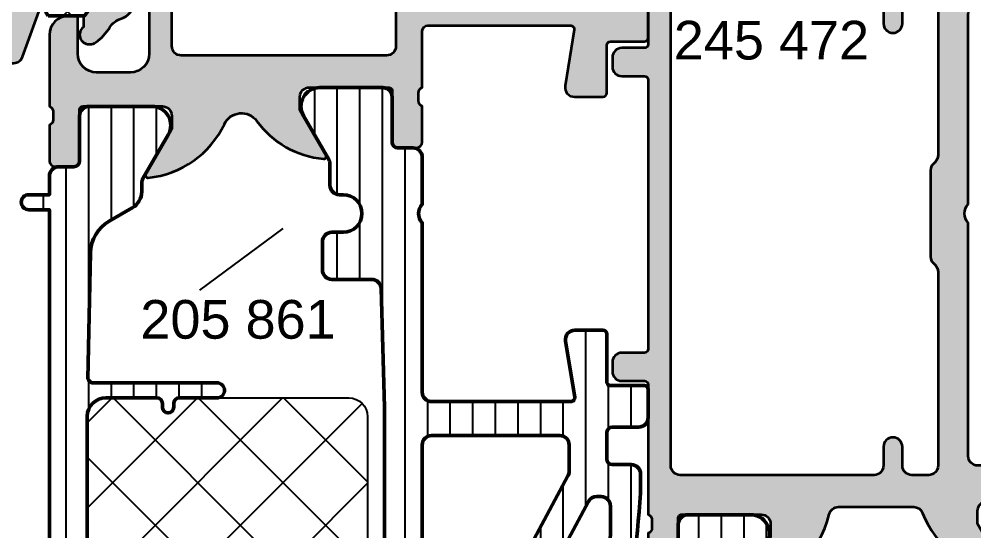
# Model space of a CAD drawing. Header units: millimetres. Extents: x 3 to 185, y 95 to 193.
# Drawn here: x 33.5 to 84.2, y 140 to 167.2 of the extents above; entities that cross this region are included whole.
import ezdxf

# ---------------------------------------------------------------- set-up
doc = ezdxf.new("R2010")
doc.units = ezdxf.units.MM
doc.header["$PDMODE"] = 1
doc.header["$PDSIZE"] = -0.001
for name, color, linetype, lineweight in [('S01_Bemaßung', 140, 'Continuous', 25), ('S02_Beschriftung', 40, 'Continuous', 25), ('S03_AL_Kontur', 255, 'Continuous', 35), ('S04_AL_Schraffur', 253, 'Continuous', 25), ('S05_EPDM_Kontur', 31, 'Continuous', 50), ('S06_EPDM_Schraffur', 43, 'Continuous', 25), ('S07_Isolation_Kontur', 91, 'Continuous', 50), ('S08_Isolation_Schraffur', 103, 'Continuous', 25), ('S35_Dämmung_Kontur', 3, 'Continuous', 25), ('S36_Dämmung_Schraffur', 120, 'Continuous', 25)]:
    doc.layers.add(name, color=color, linetype=linetype, lineweight=lineweight)
doc.styles.add('1_1_N_Art', font='arial.ttf', dxfattribs={"height": 2.055})
doc.styles.add('Arial', font='arial.ttf')
doc.dimstyles.new('1 zu 1', dxfattribs={"dimtxt": 2.5, "dimasz": 3.2, "dimexe": 1, "dimexo": 1, "dimgap": 1.5, "dimtad": 0, "dimdec": 1, "dimrnd": 0.5, "dimdsep": 46, "dimtxsty": 'Arial', "dimcen": 0, "dimclrd": 256, "dimclre": 256, "dimclrt": 256, "dimadec": 0, "dimazin": 0, "dimtfac": 1, "dimtdec": 1, "dimtofl": 0, "dimtmove": 0, "dimatfit": 1, "dimfxl": 1, "dimtolj": 1, "dimlwd": 25, "dimlwe": 25, "dimarcsym": 0})
pattern_1 = [(90, (0, 0), (-1.2, 7.347880794884119e-17), [])]
pattern_2 = [(45, (0, 0), (-2.262741699796952, 2.262741699796952), []), (135, (0, 0), (-2.262741699796952, -2.262741699796952), [])]

# ---------------------------------------------------------------- blocks, each defined once
blk = doc.blocks.new('511130_s')
at = {"layer": 'S04_AL_Schraffur'}
h = blk.add_hatch(color=256, dxfattribs=at)
h.dxf.hatch_style = 1
edge = h.paths.add_edge_path()
edge.add_line((5.551115123125783e-16, -3.399999999999999), (-1.1, -4.500000000000001))
edge.add_line((-1.099999999999999, -4.500000000000001), (-1.699999999999999, -4.5))
edge.add_line((-1.699999999999999, -4.5), (-1.7, -2.7))
edge.add_arc((-2.7, -2.7), 1, 0, 90)
edge.add_line((-2.7, -1.7), (-4.500000000000001, -1.700000000000002))
edge.add_arc((-4.5, -2.700000000000001), 0.9999999999999991, 90.00000000000006, 180)
edge.add_line((-5.5, -2.700000000000001), (-5.5, -14.5))
edge.add_arc((-4.499999999999999, -14.5), 1.000000000000001, 179.9999999999999, 269.9999999999999)
edge.add_line((-4.500000000000001, -15.5), (-2.700000000000002, -15.5))
edge.add_arc((-2.700000000000003, -14.5), 1, 270, 360.0000000000001)
edge.add_line((-1.700000000000002, -14.5), (-1.699999999999999, -12.5))
edge.add_line((-1.699999999999999, -12.5), (-1.199999999999996, -12.5))
edge.add_arc((-1.199999999999996, -13.5), 1, 0, 90, ccw=False)
edge.add_line((-0.1999999999999963, -13.5), (-0.1999999999999968, -17.3))
edge.add_arc((-0.09999999999999384, -17.58284271247462), 0.3000000000000038, 109.471220634491, 180)
edge.add_line((-0.3999999999999968, -17.58284271247462), (-0.3999999999999951, -18.01715728752539))
edge.add_arc((-0.09999999999999548, -18.01715728752539), 0.2999999999999996, 180, 250.5287793655094)
edge.add_line((-0.1999999999999948, -18.3), (-0.1999999999999941, -20.19999999999996))
edge.add_arc((-0.5000000000000338, -20.19999999999996), 0.3000000000000397, -90, 0, ccw=False)
edge.add_line((-0.5000000000000336, -20.5), (-1.489999999999954, -20.5))
edge.add_arc((-1.489999999999954, -20.19999999999996), 0.3000000000000398, 180, 270.00000000000006, ccw=False)
edge.add_line((-1.789999999999994, -20.19999999999996), (-1.789999999999996, -17.5))
edge.add_arc((-1.989999999999996, -17.50000000000001), 0.2, 1.017777498068326e-12, 90.0000000000002)
edge.add_line((-1.989999999999996, -17.3), (-6.19999999999999, -17.3))
edge.add_arc((-6.199999999999989, -17.8), 0.5000000000000036, 90.0000000000002, 180)
edge.add_line((-6.69999999999999, -17.8), (-6.69999999999999, -18.5))
edge.add_line((-6.69999999999999, -18.5), (-5.318504542377629, -20.89282032302755))
edge.add_arc((-5.438119784648292, -20.96188021535171), 0.1381197846482999, -95.6225775507931, 30.00000000000091, ccw=False)
edge.add_arc((-4.96177675882619, -16.12339113815219), 5.000000000000004, 205.0787776641433, 264.37742244920645, ccw=False)
edge.add_arc((-10.39613192002033, -18.66657496595597), 1.000000000000001, 25.0787776641433, 143.8053270726162)
edge.add_arc((-15.2382232411738, -15.12339113815219), 5.000000000000002, 275.62257755079344, 323.8053270726163, ccw=False)
edge.add_arc((-14.7618802153517, -19.96188021535171), 0.1381197846482951, 150.0000000000003, 275.62257755079395, ccw=False)
edge.add_line((-14.88149545762236, -19.89282032302756), (-13.5, -17.5))
edge.add_line((-13.5, -17.5), (-13.5, -16.8))
edge.add_arc((-14, -16.8), 0.5000000000000018, 4.071109992273287e-13, 90)
edge.add_line((-14, -16.3), (-18.21, -16.3))
edge.add_arc((-18.21, -16.5), 0.1999999999999957, 90, 180.000000000001)
edge.add_line((-18.41, -16.5), (-18.41, -19.19999999999996))
edge.add_arc((-18.71000000000004, -19.19999999999996), 0.3000000000000398, -90, 0, ccw=False)
edge.add_line((-18.71000000000004, -19.5), (-19.69999999999996, -19.5))
edge.add_arc((-19.69999999999996, -19.19999999999996), 0.3000000000000398, 180, 270, ccw=False)
edge.add_line((-20, -19.19999999999996), (-20, -17.3))
edge.add_arc((-20.1, -17.01715728752538), 0.3000000000000021, 289.4712206344901, 360)
edge.add_line((-19.8, -17.01715728752538), (-19.8, -16.58284271247462))
edge.add_arc((-20.1, -16.58284271247462), 0.2999999999999972, 0, 70.52877936550966)
edge.add_line((-20, -16.3), (-20, -13.3))
edge.add_arc((-20.3, -13.3), 0.2999999999999972, 0, 90)
edge.add_line((-20.3, -13.00000000000001), (-27.86769096001073, -13.00000000000001))
edge.add_arc((-27.86769096001073, -13.2), 0.1999999999999993, 90, 189.0000000000005)
edge.add_line((-28.06522862812976, -13.23128689300805), (-27.5915806127587, -16.22178276747988))
edge.add_arc((-28.08542478305627, -16.3), 0.5000000000000018, -90, 8.999999999999773, ccw=False)
edge.add_line((-28.08542478305627, -16.8), (-29.6, -16.8))
edge.add_arc((-29.6, -16.6), 0.1999999999999993, 180, 270, ccw=False)
edge.add_line((-29.8, -16.6), (-29.8, -14.05))
edge.add_arc((-30, -14.05), 0.1999999999999993, 0, 90)
edge.add_line((-30, -13.85), (-31.8, -13.85))
edge.add_arc((-31.8, -13.65000000000001), 0.1999999999999957, 179.999999999999, 270, ccw=False)
edge.add_line((-32, -13.65), (-32, -8.700000000000003))
edge.add_arc((-32.525, -8.200000000000003), 0.724999999999999, 316.3971810272963, 403.6028189727036)
edge.add_line((-32, -7.700000000000004), (-32, -1.900000000000004))
edge.add_arc((-32.5, -1.900000000000005), 0.5, 1.017777498068325e-13, 90)
edge.add_line((-32.5, -1.400000000000006), (-39.5, -1.400000000000004))
edge.add_arc((-39.5, -1.900000000000004), 0.5, 90, 180)
edge.add_line((-40, -1.900000000000004), (-40, -4.000000000000005))
edge.add_arc((-40.5, -4.000000000000005), 0.5, -90, 0, ccw=False)
edge.add_line((-40.5, -4.500000000000006), (-41.99999999999999, -4.500000000000006))
edge.add_arc((-42, -4.000000000000003), 0.5000000000000036, 180.0000000000004, 270.0000000000008, ccw=False)
edge.add_line((-42.5, -4.000000000000006), (-42.5, -3.500000000000006))
edge.add_line((-42.5, -3.500000000000006), (-41.2, -3.500000000000006))
edge.add_line((-41.2, -3.500000000000006), (-41.2, -1.300000000000006))
edge.add_line((-41.2, -1.300000000000006), (-47.8, -1.300000000000006))
edge.add_line((-47.8, -1.300000000000006), (-47.8, -3.500000000000006))
edge.add_line((-47.8, -3.500000000000006), (-46.5, -3.500000000000006))
edge.add_line((-46.5, -3.500000000000006), (-46.5, -4.000000000000005))
edge.add_arc((-47, -4.000000000000005), 0.5, -90, 0, ccw=False)
edge.add_line((-47, -4.500000000000006), (-48.5, -4.500000000000006))
edge.add_arc((-48.5, -4.000000000000006), 0.5, 180, 270, ccw=False)
edge.add_line((-49, -4.000000000000006), (-49, -0.5000000000000062))
edge.add_arc((-48.5, -0.5000000000000024), 0.5, 90.0000000000008, 180.0000000000004, ccw=False)
edge.add_line((-48.50000000000001, -5.967448757360216e-15), (0, 0))
edge.add_line((0, 0), (5.551115123125783e-16, -3.399999999999999))
edge = h.paths.add_edge_path(flags=16)
edge.add_arc((-29.7, -1.9), 0.4999999999999982, 90, 180.0000000000002)
edge.add_line((-30.2, -1.900000000000002), (-30.2, -11.85))
edge.add_arc((-29.9, -11.85), 0.2999999999999972, 180, 270)
edge.add_line((-29.9, -12.15), (-29.70919107027986, -12.15000000000001))
edge.add_arc((-29.70919107027986, -11.85000000000002), 0.2999999999999883, 270.0000000000007, 310.0000000000018)
edge.add_line((-29.5163547873739, -12.0798133329357), (-29.14464419713559, -11.76791111376205))
edge.add_arc((-27.85906897776252, -13.3), 1.999999999999998, 90.00000000000011, 129.9999999999999, ccw=False)
edge.add_line((-27.85906897776252, -11.30000000000001), (-19.6, -11.30000000000001))
edge.add_arc((-19.6, -12.30000000000001), 1, 0, 90, ccw=False)
edge.add_line((-18.6, -12.30000000000001), (-18.6, -14.1))
edge.add_arc((-18.1, -14.1), 0.5, 180, 270)
edge.add_line((-18.1, -14.6), (-7.200000000000003, -14.6))
edge.add_arc((-7.200000000000001, -14.1), 0.5, 269.9999999999999, 360)
edge.add_line((-6.700000000000001, -14.1), (-6.699999999999999, -1.900000000000002))
edge.add_arc((-7.199999999999999, -1.900000000000001), 0.5, 0, 90)
edge.add_line((-7.199999999999999, -1.400000000000001), (-29.7, -1.400000000000002))
at = {"layer": 'S03_AL_Kontur'}
for points in [[(5.551115123125783e-16, -3.399999999999999), (-1.099999999999999, -4.500000000000001), (-1.699999999999999, -4.5), (-1.7, -2.7, 0.414213562373095), (-2.7, -1.7), (-4.500000000000001, -1.700000000000002, 0.414213562373095), (-5.5, -2.700000000000001), (-5.5, -14.5, 0.414213562373095), (-4.500000000000001, -15.5), (-2.700000000000002, -15.5, 0.414213562373095), (-1.700000000000002, -14.5), (-1.699999999999999, -12.5), (-1.199999999999996, -12.5, -0.414213562373095), (-0.1999999999999963, -13.5), (-0.1999999999999968, -17.3, 0.3178372451957812), (-0.3999999999999968, -17.58284271247462), (-0.3999999999999951, -18.01715728752539, 0.3178372451957824), (-0.1999999999999948, -18.3), (-0.1999999999999941, -20.19999999999996, -0.4142135623730951), (-0.5000000000000336, -20.5), (-1.489999999999954, -20.5, -0.414213562373095), (-1.789999999999994, -20.19999999999996), (-1.789999999999996, -17.5, 0.414213562373095), (-1.989999999999996, -17.3), (-6.19999999999999, -17.3, 0.414213562373095), (-6.69999999999999, -17.8), (-6.69999999999999, -18.5), (-5.318504542377629, -20.89282032302755, -0.6105378334010336), (-5.451652079404859, -21.09933548774936, -0.2646719147936072), (-9.490406059821304, -18.24271099465534, 0.5699652493473596), (-11.20314714021257, -18.07604432798868, -0.2133901248928144), (-14.74834792059513, -20.09933548774936, -0.6105378334010351), (-14.88149545762236, -19.89282032302756), (-13.5, -17.5), (-13.5, -16.8, 0.4142135623730937), (-14, -16.3), (-18.21, -16.3, 0.414213562373095), (-18.41, -16.5), (-18.41, -19.19999999999996, -0.414213562373095), (-18.71000000000004, -19.5), (-19.69999999999996, -19.5, -0.414213562373095), (-20, -19.19999999999996), (-20, -17.3, 0.3178372451957844), (-19.8, -17.01715728752538), (-19.8, -16.58284271247462, 0.3178372451957838), (-20, -16.3), (-20, -13.3, 0.414213562373095), (-20.3, -13.00000000000001), (-27.86769096001073, -13.00000000000001, 0.4610063144273195), (-28.06522862812976, -13.23128689300805), (-27.5915806127587, -16.22178276747988, -0.4610063144273173), (-28.08542478305627, -16.8), (-29.6, -16.8, -0.414213562373095), (-29.8, -16.6), (-29.8, -14.05, 0.414213562373095), (-30, -13.85), (-31.8, -13.85, -0.4142135623731015), (-32, -13.65), (-32, -8.700000000000003, 0.4000000000000009), (-32, -7.700000000000004), (-32, -1.900000000000004, 0.414213562373095), (-32.5, -1.400000000000006), (-39.5, -1.400000000000004, 0.414213562373095), (-40, -1.900000000000004), (-40, -4.000000000000005, -0.414213562373095), (-40.5, -4.500000000000006), (-41.99999999999999, -4.500000000000006, -0.414213562373095), (-42.5, -4.000000000000006), (-42.5, -3.500000000000006), (-41.2, -3.500000000000006), (-41.2, -1.300000000000006), (-47.8, -1.300000000000006), (-47.8, -3.500000000000006), (-46.5, -3.500000000000006), (-46.5, -4.000000000000005, -0.414213562373095), (-47, -4.500000000000006), (-48.5, -4.500000000000006, -0.414213562373095), (-49, -4.000000000000006), (-49, -0.500000000000006, -0.414213562373095), (-48.50000000000001, -5.967448757360216e-15), (0, 0)], [(-29.7, -1.400000000000002, 0.414213562373095), (-30.2, -1.900000000000002), (-30.2, -11.85, 0.414213562373095), (-29.9, -12.15), (-29.70919107027986, -12.15000000000001, 0.1763269807084703), (-29.5163547873739, -12.0798133329357), (-29.14464419713559, -11.76791111376205, -0.1763269807084643), (-27.85906897776252, -11.30000000000001), (-19.6, -11.30000000000001, -0.414213562373095), (-18.6, -12.30000000000001), (-18.6, -14.1, 0.414213562373095), (-18.1, -14.6), (-7.200000000000002, -14.6, 0.414213562373095), (-6.700000000000001, -14.1), (-6.699999999999999, -1.900000000000002, 0.414213562373095), (-7.199999999999999, -1.400000000000001)]]:
    blk.add_lwpolyline(points, format="xyb", close=True, dxfattribs=at)
blk = doc.blocks.new('30065155_s')
at = {"layer": 'S08_Isolation_Schraffur'}
h = blk.add_hatch(dxfattribs=at)
h.set_pattern_fill('LINIE', color=256, scale=1.2, angle=90)
h.set_pattern_definition([(90, (-1.77635683940025e-14, 23.5), (-1.2, 7.347880794884119e-17), [])])
h.paths.add_polyline_path([(-2.220446049250313e-14, 30.8, -0.4142135623730949), (-0.5000000000000242, 30.3), (-7.900000000000016, 30.3, -0.4627606305581523), (-8.097353419466575, 30.53242881164731), (-7.606616451333625, 33.5189279708817, 0.4627606305581504), (-8.100000000000017, 34.09999999999999), (-9.600000000000021, 34.09999999999999, 0.414213562373095), (-9.800000000000018, 33.9), (-9.800000000000018, 31.35, -0.4142135623730952), (-10.00000000000002, 31.15), (-11.80000000000002, 31.15, 0.4142135623730899), (-12.00000000000002, 30.95), (-12.00000000000002, 29.45, 0.414213562373096), (-11.50000000000001, 28.95), (-10.10000000000002, 28.95, -0.4142135623730935), (-9.800000000000018, 28.65), (-9.800000000000018, 27.25, -0.4142135623730951), (-10.10000000000002, 26.95), (-11.10000000000002, 26.95, 0.4142135623731051), (-11.60000000000002, 26.44999999999998), (-11.59999999999998, 25.42970143555172, 0.01077801175281386), (-9.871719299123669, 9.31386104999251, 0.3459938938897501), (-8.900000000000018, 8.549999999999997), (-0.5000000000000155, 8.549999999999997, -0.4142135623730929), (-1.554312234475219e-14, 8.05), (0, 3.710000000000001, 0.4142135623730986), (0.500000000000003, 3.210000000000001), (1.299999999999995, 3.210000000000008, -0.4142135623730996), (1.6, 2.910000000000004), (1.600000000000002, 0.5100000000000051, 0.414213562373097), (2.099999999999997, 0.01000000000000512), (5.443449007382988, 0.00999999999999801, 0.577350269189627), (6.309474411167426, 1.509999999999998), (4.899999999999984, 3.951281292110224), (4.900000000000055, 4.53149545762227, 0.267949192431155), (4.400000000000054, 5.397520861406832), (3.177775011444871, 6.103172787559444, -0.2627698868176775), (2.178149590281433, 7.796517329008065), (1.999999999999986, 16.99999999999998), (1.999999999999986, 29.99999999999999), (2.185726456641185, 36.31469952580095, -0.4056275268475895), (2.68551033387336, 36.8), (4.799999999999981, 36.8, 0.4142135623730951), (5.299999999999981, 37.3), (5.299999999999981, 38.8, 0.4142135623730951), (4.79999999999998, 39.3), (4.199999999999982, 39.3, -1), (4.199999999999982, 41.3), (4.400000000000055, 41.3, 0.4142135623731172), (4.900000000000055, 41.80000000000003), (4.899999999999959, 43.0487187078898), (6.309474411167392, 45.48999999999999, 0.5773502691896271), (5.443449007382958, 46.98999999999999), (2.099999999999973, 46.98999999999999, 0.4142135623730944), (1.599999999999974, 46.48999999999999), (1.599999999999969, 44.09, -0.4142135623730904), (1.299999999999971, 43.79), (0.4999999999999692, 43.78999999999999, 0.4142135623730931), (-2.775557561562891e-14, 43.28999999999999), (-1.98729921407903e-14, 40.78989794855664, -0.4082482904638645), (-1.98729921407903e-14, 39.81010205144337)])
h.paths.add_polyline_path([(-0.5000000000000053, 28.5, -0.4142135623730951), (-5.329070518200751e-15, 28), (-3.996802888650564e-15, 12.64918445417767, -0.7805831932101502), (-0.3764253732035361, 12.55498207793379), (-7.800000000000006, 26.45810189569857), (-7.800000000000004, 28, -0.4142135623730951), (-7.300000000000004, 28.5)], flags=16)
h.paths.add_polyline_path([(-8.827505049255977, 24.9855059406097), (-1.27675214585978, 10.84420237624388, -0.566348922232837), (-1.453177519063316, 10.55), (-8.177032075798426, 10.55000000000005, -0.3782394917421361), (-8.67317037171468, 10.98797749339613, -0.008221414753644544), (-10.00000000000002, 23.23444553569187), (-10.00000000000002, 24.75, -0.4142135623730952), (-9.50000000000002, 25.25), (-9.268568482264817, 25.25, -0.2768547107300964)], flags=16)
at = {"layer": 'S07_Isolation_Kontur'}
for points in [[(-0.5000000000000226, 30.3, 0.4142135623730951), (-2.213507155346406e-14, 30.8), (-1.982956271599049e-14, 39.81010205144337, 0.4082482904638645), (-1.984523656517467e-14, 40.78989794855664), (-2.775557561562891e-14, 43.28999999999999, -0.4142135623730937), (0.4999999999999738, 43.78999999999999), (1.299999999999971, 43.79, 0.414213562373095), (1.599999999999969, 44.09), (1.599999999999974, 46.48999999999999, -0.414213562373095), (2.099999999999972, 46.98999999999999), (5.443449007382956, 46.98999999999999, -0.5773502691896266), (6.309474411167394, 45.48999999999999), (4.966987298107751, 43.16474411167425, 0.1316524975873954), (4.89999999999997, 42.91474411167425), (4.900000000000055, 41.8, -0.414213562373095), (4.400000000000055, 41.3), (4.199999999999982, 41.3, 0.9999999999999999), (4.199999999999982, 39.3), (4.799999999999979, 39.3, -0.414213562373095), (5.299999999999981, 38.8), (5.299999999999981, 37.3, -0.414213562373095), (4.799999999999981, 36.8), (2.685510333873363, 36.8, 0.4056275268475899), (2.185726456641186, 36.31469952580095), (1.999999999999987, 30), (1.999999999999987, 17.00967747277418, 0.004838623101273794), (2.000187289418271, 16.99032433971405), (2.178149590281433, 7.796517329008065, 0.2627698868176761), (3.177775011444865, 6.103172787559451), (4.400000000000055, 5.397520861406825, -0.2679491924311225), (4.900000000000055, 4.531495457622388), (4.900000000000001, 4.085255888325758, 0.1316524975873951), (4.966987298107782, 3.835255888325758), (6.309474411167425, 1.509999999999998, -0.5773502691896273), (5.443449007382987, 0.00999999999999801), (2.100000000000001, 0.01000000000000156, -0.414213562373095), (1.600000000000003, 0.509999999999998), (1.6, 2.910000000000004, 0.414213562373095), (1.3, 3.210000000000004), (0.4999999999999993, 3.210000000000001, -0.4142135623730963), (0, 3.710000000000001), (-1.554312234475219e-14, 8.049999999999997, 0.414213562373095), (-0.5000000000000155, 8.549999999999997), (-8.900000000000016, 8.549999999999995, -0.3996375341443293), (-9.898749217771925, 9.499999999999995, 0.01941759881094676), (-9.905638649432065, 9.577334852630903, -0.01060136377192211), (-11.59999999999998, 25.42970143555261), (-11.60000000000002, 26.45, -0.4142135623730947), (-11.10000000000002, 26.95), (-10.10000000000002, 26.95, 0.414213562373095), (-9.800000000000018, 27.25), (-9.800000000000018, 28.65, 0.414213562373095), (-10.10000000000002, 28.95), (-11.50000000000002, 28.95, -0.414213562373095), (-12.00000000000002, 29.45), (-12.00000000000002, 30.95, -0.414213562373095), (-11.80000000000002, 31.15), (-10.00000000000002, 31.15, 0.414213562373095), (-9.800000000000018, 31.35), (-9.800000000000018, 33.9, -0.414213562373095), (-9.60000000000002, 34.09999999999999), (-8.10000000000002, 34.09999999999999, -0.4627606305581495), (-7.606616451333625, 33.5189279708817), (-8.097353419466573, 30.53242881164732, 0.4627606305581503), (-7.900000000000018, 30.3)], [(-5.204170427930421e-15, 28, 0.414213562373095), (-0.5000000000000054, 28.5), (-7.300000000000004, 28.5, 0.414213562373095), (-7.800000000000004, 28), (-7.800000000000006, 26.58322945477114, 0.1232274951412248), (-7.74106343300884, 26.34772351416144), (-0.3764253732035361, 12.55498207793379, 0.7805831932101499), (-3.95516952522712e-15, 12.64918445417767)], [(-9.50000000000002, 25.25, 0.4142135623730952), (-10.00000000000002, 24.75), (-10.00000000000002, 23.23444553569198, 0.008221414753644633), (-8.673170371714622, 10.98797749339612, 0.3782394917421046), (-8.177032075798412, 10.55000000000005), (-1.453177519063313, 10.55, 0.5663489222328337), (-1.27675214585978, 10.84420237624388), (-8.82750504925598, 24.9855059406097, 0.2768547107300935), (-9.268568482264813, 25.25)]]:
    blk.add_lwpolyline(points, format="xyb", close=True, dxfattribs=at)
blk = doc.blocks.new('662011_s')
blk.add_blockref('30065155_s', (0, 0))
blk = doc.blocks.new('30065273_s')
at = {"layer": 'S08_Isolation_Schraffur'}
h = blk.add_hatch(dxfattribs=at)
h.set_pattern_fill('LINIE', color=256, scale=1.2, angle=90)
h.set_pattern_definition(pattern_1)
h.paths.add_polyline_path([(-9.992007221626409e-16, 17.5), (1.100000000000002, 17.5, 1), (1.1, 18.3), (-8.881784197001252e-16, 18.3), (-2.331468351712829e-15, 19.28999999999999, 0.4142135623730934), (-0.5000000000000008, 19.78999999999999), (-1.300000000000004, 19.79, -0.414213562373094), (-1.600000000000004, 20.09), (-1.600000000000004, 22.48999999999999, 0.4142135623730919), (-2.1, 22.98999999999998), (-5.443449007382985, 22.98999999999999, 0.5773502691896267), (-6.309474411167427, 21.48999999999999), (-4.966987298107783, 19.16474411167424, -0.1316524975873965), (-4.900000000000002, 18.91474411167423), (-4.900000000000003, 18.46850454237764, 0.2679491924311223), (-4.400000000000005, 17.6024791385932), (-3.176651633347815, 16.89617862979386, -0.2625069295448377), (-2.177065265461441, 15.20480161431472), (-2.040764940802144, 8.504067379208976, -0.1458927171538013), (-2.240723577590783, 8.3), (-8.9, 8.3, 1), (-8.900000000000002, 7.5), (-6.899999999999999, 7.499999999999996, -0.4142135623730903), (-6.600000000000001, 7.200000000000001), (-6.599999999999997, 6.999999999999995, 1), (-6.000000000000001, 6.999999999999997), (-6, 7.19999999999999, -0.4142135623730939), (-5.7, 7.499999999999991), (-3.000206858838339, 7.500000000000001, -0.4082690812026684), (-2.000413674895308, 6.520336896045016), (-1.999999999999999, 6.500000000002149), (-2.000206858838837, -6.500000000000327, -0.4142135623730963), (-3.000206858838511, -7.5), (-5.700000000000001, -7.499999999999993, -0.4142135623730939), (-6.000000000000001, -7.199999999999992), (-6.000000000000002, -7, 1), (-6.6, -7), (-6.6, -7.199999999999996, -0.4142135623730951), (-6.899999999999999, -7.499999999999996), (-8.899999999999999, -7.5, 1), (-8.899999999999999, -8.3), (-2.240723577590791, -8.299999999999999, -0.4201831359472838), (-2.040764940802153, -8.504067379208973), (-2.177065265461442, -15.20480161431471, -0.2625069295448385), (-3.176651633347817, -16.89617862979387), (-4.400000000000005, -17.60247913859319, 0.2679491924311239), (-4.900000000000005, -18.46850454237764), (-4.900000000000004, -18.91474411167424, -0.1316524975873961), (-4.966987298107785, -19.16474411167424), (-6.309474411167425, -21.48999999999999, 0.5773502691896256), (-5.443449007382983, -22.98999999999999), (-2.099999999999993, -22.98999999999999, 0.4142135623730943), (-1.599999999999998, -22.48999999999999), (-1.599999999999991, -20.08999999999999, -0.4142135623730986), (-1.299999999999998, -19.78999999999999), (-0.4999999999999968, -19.78999999999999, 0.4142135623730957), (2.220446049250313e-15, -19.28999999999999)])
at = {"layer": 'S07_Isolation_Kontur'}
blk.add_lwpolyline([(1.1, 17.5), (-8.326672684688674e-16, 17.5), (2.220446049250313e-15, -19.28999999999999, -0.4142135623730964), (-0.4999999999999982, -19.78999999999999), (-1.299999999999998, -19.78999999999999, 0.414213562373095), (-1.599999999999991, -20.08999999999999), (-1.599999999999998, -22.48999999999999, -0.414213562373095), (-2.099999999999999, -22.98999999999999), (-5.443449007382984, -22.98999999999999, -0.5773502691896276), (-6.309474411167425, -21.48999999999999), (-4.966987298107784, -19.16474411167424, 0.131652497587396), (-4.900000000000004, -18.91474411167424), (-4.900000000000005, -18.46850454237763, -0.267949192431122), (-4.400000000000005, -17.6024791385932), (-3.176651633347823, -16.89617862979387, 0.2625069295448385), (-2.177065265461442, -15.20480161431472), (-2.040764940802153, -8.504067379208974, 0.4201831359472831), (-2.240723577590791, -8.3), (-8.899999999999999, -8.3, -0.9999999999999999), (-8.9, -7.500000000000001), (-6.899999999999999, -7.499999999999996, 0.414213562373095), (-6.6, -7.199999999999996), (-6.6, -7, -0.9999999999999999), (-6.000000000000001, -7), (-6.000000000000001, -7.199999999999993, 0.414213562373094), (-5.700000000000001, -7.499999999999992), (-3.000206858838505, -7.5, 0.4082690812027603), (-2.000413674895641, -6.520336896044857), (-1.999999999999966, -6.5), (-1.999999999999999, 6.500000000002156), (-2.000413674895305, 6.520336896044866, 0.4082690812027593), (-3.000206858838501, 7.500000000000001), (-5.699999999999999, 7.499999999999991, 0.414213562373094), (-6.000000000000001, 7.199999999999992), (-6.000000000000001, 7, -0.9999999999999999), (-6.599999999999997, 7), (-6.6, 7.199999999999996, 0.414213562373095), (-6.899999999999999, 7.499999999999996), (-8.9, 7.500000000000001, -0.9999999999999999), (-8.9, 8.3), (-2.240723577590782, 8.3, 0.1458927171538005), (-2.040764940802144, 8.504067379208974), (-2.177065265461441, 15.20480161431472, 0.2625069295448386), (-3.17665163334782, 16.89617862979387), (-4.400000000000004, 17.6024791385932, -0.2679491924311225), (-4.900000000000003, 18.46850454237763), (-4.900000000000002, 18.91474411167423, 0.1316524975873964), (-4.966987298107783, 19.16474411167423), (-6.309474411167426, 21.48999999999999, -0.5773502691896276), (-5.443449007382988, 22.98999999999999), (-2.100000000000005, 22.98999999999999, -0.414213562373095), (-1.600000000000004, 22.48999999999999), (-1.600000000000004, 20.09, 0.414213562373095), (-1.300000000000003, 19.79), (-0.5000000000000038, 19.78999999999999, -0.414213562373095), (-2.220446049250313e-15, 19.28999999999999), (-8.416934719211041e-16, 18.3), (1.1, 18.3, -0.9999999999999999)], format="xyb", close=True, dxfattribs=at)
blk = doc.blocks.new('30065182_s')
at = {"layer": 'S36_Dämmung_Schraffur'}
h = blk.add_hatch(dxfattribs=at)
h.set_pattern_fill('NETZ', color=256, scale=3.2, angle=45)
h.set_pattern_definition(pattern_2)
h.paths.add_polyline_path([(-3.000206858838496, 7.500000000000002), (-5.699999999999999, 7.500000000000001, 0.4142135623730945), (-6, 7.200000000000001), (-6.000000000000001, 6.999999999999998, -1), (-6.6, 6.999999999999999), (-6.6, 7.200000000000001, 0.4142135623730959), (-6.899999999999999, 7.500000000000002), (-15.89999999999998, 7.500000000000001, 0.4142135623730948), (-16.89999999999998, 6.500000000000004), (-16.89999999999998, -6.500000000000004, 0.4142135623730949), (-15.89999999999998, -7.500000000000004), (-6.899999999999999, -7.5, 0.4142135623730952), (-6.6, -7.200000000000001), (-6.6, -7, -1), (-6.000000000000001, -7), (-6.000000000000001, -7.200000000000001, 0.4142135623730958), (-5.700000000000001, -7.500000000000002), (-3.000206858838504, -7.5, 0.4142135623730955), (-2.000206858838505, -6.499999999999998), (-2.000206858965094, 6.499984087781656, 0.4142182229616243)])
at = {"layer": 'S35_Dämmung_Kontur'}
blk.add_lwpolyline([(-6.899999999999999, 7.500000000000001), (-15.89999999999998, 7.500000000000001, 0.414213562373095), (-16.89999999999998, 6.500000000000002), (-16.89999999999998, -6.500000000000003, 0.414213562373095), (-15.89999999999998, -7.500000000000004), (-6.899999999999999, -7.500000000000001, 0.414213562373095), (-6.6, -7.200000000000001), (-6.6, -7, -0.9999999999999999), (-6.000000000000001, -7), (-6.000000000000001, -7.200000000000001, 0.414213562373094), (-5.700000000000001, -7.5), (-3.000206858838505, -7.5, 0.4082690812026654), (-2.000413674895316, -6.520336896044864), (-1.999999999999966, -6.5), (-1.999999999999999, 6.500000000002156), (-2.000413674895305, 6.520336896044866, 0.4082690812026651), (-3.000206858838496, 7.500000000000002), (-5.699999999999999, 7.500000000000001, 0.414213562373094), (-6, 7.200000000000002), (-6.000000000000001, 7, -0.9999999999999999), (-6.6, 7), (-6.6, 7.200000000000001, 0.414213562373095)], format="xyb", close=True, dxfattribs=at)
blk = doc.blocks.new('662015_s')
for name, p in [('30065273_s', (-2.275957200481571e-15, 22.99999999999999)), ('30065182_s', (-2.087219286295294e-14, 22.99999999999999))]:
    blk.add_blockref(name, p)
blk = doc.blocks.new('575790_s')
for name, p in [('511130_s', (19, 75.0000829900473)), ('662011_s', (-1.000000000000171, 11.70008299004671)), ('662015_s', (18.79999999999983, 11.700082990047))]:
    blk.add_blockref(name, p)
blk = doc.blocks.new('587310_s')
at = {"layer": 'S04_AL_Schraffur'}
h = blk.add_hatch(color=256, dxfattribs=at)
h.dxf.hatch_style = 1
h.paths.add_polyline_path([(0, -0.4999999999999991, 0.4142135623730951), (-0.4999999999999991, 0), (-28.50000000000001, 0, 0.4142135623730941), (-29, -0.4999999999999982), (-29, -3.65, 0.4142135623730945), (-28.8, -3.85), (-27, -3.85, -0.4142135623730945), (-26.8, -4.049999999999999), (-26.8, -6.600000000000001, 0.4142135623730939), (-26.6, -6.800000000000001), (-25.1, -6.800000000000001, 0.4627606305581499), (-24.60661645133361, -6.21892797088171), (-25.09735341946656, -3.232428811647315, -0.4627606305581515), (-24.9, -3, 0.414213562373089), (-24.70000000000001, -2.800000000000001), (-24.70000000000001, -2.199999999999998, -0.4142135623730938), (-24.40000000000001, -1.899999999999999), (-17.50000000000001, -1.899999999999997, -0.4142135623730948), (-17.00000000000001, -2.399999999999997), (-17, -12.5, -0.3999999999999965), (-17, -13.49999999999999), (-17.00000000000001, -25.9, -0.4142135623730951), (-17.50000000000001, -26.4), (-24.4, -26.4, -0.4142135623730953), (-24.7, -26.1), (-24.7, -23.19999999999992, 0.4142135623730429), (-24.89999999999987, -23.00000000000001, -0.4627606305580655), (-25.09735341946639, -22.76757118835269), (-24.6066164513336, -19.78107202911798, 0.4627606305581233), (-25.09999999999976, -19.20000000000001), (-26.6, -19.20000000000001, 0.4142135623730952), (-26.8, -19.4), (-26.8, -21.95, -0.4142135623730952), (-27, -22.15), (-28.8, -22.15, 0.4142135623731003), (-29.00000000000001, -22.35), (-29, -24.15, 0.4142135623730951), (-28.8, -24.35), (-27, -24.35, -0.4142135623731003), (-26.8, -24.55), (-26.8, -26.15, -0.41421356237309), (-26.99999999999999, -26.35), (-28.40000000000002, -26.35000000000002, 0.4142135623730916), (-28.70000000000001, -26.65000000000001), (-28.7, -28.20265204847913, 0.3838640350354188), (-28.25226423163383, -28.69991299616327), (-27.3, -28.8), (-27.30000000000001, -28.3), (-24, -28.3, -0.3178372451957758), (-23.8, -28.58284271247462), (-23.8, -29.01715728752538, -0.3178372451957887), (-24, -29.3), (-24, -31.19999999999996, 0.4142135623730917), (-23.69999999999996, -31.5), (-22.71000000000004, -31.5, 0.4142135623730951), (-22.41, -31.19999999999996), (-22.41, -28.5, -0.4142135623730951), (-22.21, -28.3), (-18.00000000000001, -28.3, -0.4142135623730931), (-17.50000000000001, -28.8), (-17.50000000000001, -29.5), (-18.88149545762236, -31.89282032302756, 0.610370864748407), (-18.74841480201416, -32.09934205571092, 0.2836331808907643), (-14.57, -28.9202872675338, -0.3101977214029235), (-14.10341310156679, -28.60000000000001), (-10.10635615082756, -28.6, -0.3471818412027494), (-9.620000000000001, -28.98399269612559, 0.3196143157864712), (-5.251803732730293, -32.79932047319554, 0.6109165556922735), (-5.118504542377637, -32.59282032302755), (-6.500000000000002, -30.2), (-6.500000000000003, -29.49999999999999, -0.4142135623730931), (-6, -28.99999999999999), (-1.789999999999997, -28.99999999999999, -0.414213562373097), (-1.589999999999995, -29.2), (-1.589999999999993, -31.89999999999996, 0.4142135623730949), (-1.289999999999953, -32.2), (-0.3000000000000336, -32.2, 0.4142135623730954), (5.773159728050814e-15, -31.89999999999996), (5.662137425588298e-15, -30, -0.3178372451957837), (-0.1999999999999957, -29.71715728752537), (-0.1999999999999982, -29.28284271247461, -0.3178372451957754), (0, -28.99999999999999), (0, -22.1, -0.414213562373097), (0.2000000000000015, -21.9), (1.400000000000002, -21.9, 0.4142135623730951), (1.900000000000002, -21.4), (1.900000000000002, -20.9, 0.414213562373095), (1.400000000000002, -20.4), (0.1999999999999991, -20.4, -0.4142135623730945), (-6.661338147750939e-16, -20.2), (-3.885780586188048e-15, -5.9, -0.4142135623730945), (0.1999999999999958, -5.700000000000001), (1.399999999999999, -5.700000000000001, 0.4142135623730951), (1.899999999999999, -5.200000000000001), (1.899999999999999, -4.7, 0.4142135623730951), (1.399999999999999, -4.2), (0.2000000000000001, -4.2, -0.4142135623730953), (0, -4)])
h.paths.add_polyline_path([(-1.200000000000008, -1.9), (-1.200000000000008, -26.40000000000001, -0.4142135623730956), (-1.700000000000007, -26.90000000000001), (-12.00000000000001, -26.90000000000001, -0.4142135623730951), (-12.50000000000001, -26.40000000000001), (-12.50000000000001, -25.4, 1), (-13.50000000000001, -25.4), (-13.50000000000001, -26.40000000000001, -0.4142135623730951), (-14.00000000000001, -26.90000000000001), (-14.90000000000001, -26.90000000000001, -0.4142135623730951), (-15.40000000000001, -26.40000000000001), (-15.40000000000001, -16.10710678118654, -0.1989123673796628), (-15.25355339059328, -15.75355339059327), (-15.14644660940674, -15.64644660940674, 0.1989123673796643), (-15.00000000000001, -15.29289321881345), (-15.00000000000001, -10.70710678118655, 0.198912367379658), (-15.14644660940674, -10.35355339059327), (-15.25355339059329, -10.24644660940672, -0.1989123673796563), (-15.40000000000001, -9.89289321881345), (-15.40000000000001, -1.9, -0.4142135623730943), (-14.90000000000001, -1.4), (-14.00000000000001, -1.399999999999999, -0.414213562373095), (-13.50000000000001, -1.9), (-13.50000000000001, -2.9, 1), (-12.50000000000001, -2.9), (-12.50000000000001, -1.9, -0.4142135623730952), (-12.00000000000001, -1.4), (-1.700000000000008, -1.399999999999999, -0.4142135623730951)], flags=16)
at = {"layer": 'S03_AL_Kontur'}
for points in [[(-14.57, -28.92028726753379, -0.2836331808907647), (-18.74841480201417, -32.09934205571092, -0.6103708647484124), (-18.88149545762236, -31.89282032302756), (-17.5, -29.5), (-17.5, -28.8, 0.414213562373095), (-18, -28.3), (-22.21, -28.3, 0.414213562373095), (-22.41, -28.5), (-22.41, -31.19999999999996, -0.414213562373095), (-22.71000000000004, -31.5), (-23.69999999999996, -31.5, -0.414213562373095), (-24, -31.19999999999996), (-24, -29.3, 0.3178372451957844), (-23.79999999999999, -29.01715728752538), (-23.8, -28.58284271247462, 0.3178372451957768), (-23.99999999999999, -28.3), (-27.3, -28.3), (-27.3, -28.8), (-28.25226423163383, -28.69991299616327, -0.3838640350354168), (-28.70000000000001, -28.20265204847913), (-28.70000000000001, -26.65000000000001, -0.414213562373095), (-28.40000000000001, -26.35000000000002), (-27, -26.35, 0.414213562373095), (-26.8, -26.15), (-26.8, -24.55, 0.414213562373095), (-27, -24.35), (-28.8, -24.35, -0.414213562373095), (-29, -24.15), (-29, -22.35, -0.414213562373095), (-28.8, -22.15), (-27, -22.15, 0.414213562373095), (-26.8, -21.95), (-26.8, -19.40000000000001, -0.414213562373095), (-26.6, -19.20000000000001), (-25.09999999999976, -19.2, -0.4627606305581275), (-24.6066164513336, -19.78107202911797), (-25.09735341946639, -22.7675711883527, 0.46276063055813), (-24.89999999999982, -23.00000000000001, -0.414213562373095), (-24.7, -23.2), (-24.7, -26.1, 0.414213562373095), (-24.40000000000001, -26.4), (-17.50000000000001, -26.4, 0.414213562373095), (-17.00000000000001, -25.9), (-17, -13.49999999999999, 0.3999999999999965), (-17, -12.5), (-17.00000000000001, -2.399999999999998, 0.414213562373095), (-17.50000000000001, -1.899999999999997), (-24.40000000000001, -1.899999999999999, 0.414213562373095), (-24.70000000000001, -2.199999999999999), (-24.70000000000001, -2.8, -0.414213562373095), (-24.90000000000001, -3, 0.4627606305581505), (-25.09735341946655, -3.232428811647321), (-24.60661645133362, -6.218927970881705, -0.4627606305581495), (-25.1, -6.800000000000001), (-26.6, -6.800000000000001, -0.414213562373095), (-26.8, -6.600000000000001), (-26.8, -4.05, 0.414213562373095), (-27, -3.85), (-28.8, -3.85, -0.414213562373095), (-29, -3.65), (-29, -0.4999999999999999, -0.414213562373095), (-28.50000000000001, 0), (-0.4999999999999982, 0, -0.414213562373095), (0, -0.4999999999999999), (0, -4, 0.414213562373095), (0.2, -4.2), (1.399999999999999, -4.2, -0.414213562373095), (1.899999999999999, -4.7), (1.9, -5.2, -0.414213562373095), (1.4, -5.700000000000001), (0.1999999999999963, -5.700000000000001, 0.414213562373095), (-3.851086116668512e-15, -5.9), (-5.204170427930421e-16, -20.2, 0.414213562373095), (0.1999999999999995, -20.4), (1.400000000000002, -20.4, -0.414213562373095), (1.900000000000002, -20.9), (1.900000000000002, -21.4, -0.414213562373095), (1.400000000000002, -21.9), (0.2000000000000002, -21.9, 0.414213562373095), (0, -22.1), (0, -28.99999999999999, 0.3178372451957787), (-0.1999999999999981, -29.28284271247461), (-0.1999999999999957, -29.71715728752537, 0.3178372451957836), (5.672545766444159e-15, -30), (5.828670879282072e-15, -31.89999999999996, -0.4142135623730951), (-0.3000000000000332, -32.2), (-1.289999999999953, -32.2, -0.414213562373095), (-1.589999999999993, -31.89999999999996), (-1.589999999999995, -29.2, 0.414213562373095), (-1.789999999999996, -28.99999999999999), (-6.000000000000001, -28.99999999999999, 0.414213562373095), (-6.500000000000004, -29.5), (-6.500000000000002, -30.2), (-5.118504542377636, -32.59282032302755, -0.6109165556922684), (-5.25180373273029, -32.79932047319554, -0.3196143157864715), (-9.620000000000001, -28.98399269612559, 0.3471818412027475), (-10.10635615082755, -28.6), (-14.10341310156678, -28.60000000000001, 0.3101977214029259)], [(-13.50000000000001, -1.9, 0.414213562373095), (-14.00000000000001, -1.399999999999999), (-14.9, -1.4, 0.4142135623730949), (-15.40000000000001, -1.9), (-15.40000000000001, -9.892893218813452, 0.198912367379658), (-15.25355339059328, -10.24644660940672), (-15.14644660940674, -10.35355339059327, -0.198912367379658), (-15.00000000000001, -10.70710678118655), (-15.00000000000001, -15.29289321881345, -0.198912367379658), (-15.14644660940673, -15.64644660940673), (-15.25355339059328, -15.75355339059328, 0.198912367379658), (-15.40000000000001, -16.10710678118655), (-15.40000000000001, -26.4, 0.414213562373095), (-14.90000000000001, -26.90000000000001), (-14.00000000000001, -26.90000000000001, 0.414213562373095), (-13.50000000000001, -26.40000000000001), (-13.50000000000001, -25.4, -0.9999999999999999), (-12.50000000000001, -25.4), (-12.50000000000001, -26.40000000000001, 0.414213562373095), (-12.00000000000001, -26.90000000000001), (-1.700000000000006, -26.90000000000001, 0.414213562373095), (-1.200000000000008, -26.40000000000001), (-1.200000000000008, -1.899999999999999, 0.414213562373095), (-1.700000000000008, -1.399999999999999), (-12.00000000000001, -1.4, 0.414213562373095), (-12.50000000000001, -1.9), (-12.50000000000001, -2.9, -0.9999999999999999), (-13.50000000000001, -2.9)]]:
    blk.add_lwpolyline(points, format="xyb", close=True, dxfattribs=at)
blk = doc.blocks.new('30065570_s')
at = {"layer": 'S08_Isolation_Schraffur'}
h = blk.add_hatch(dxfattribs=at)
h.set_pattern_fill('LINIE', color=256, scale=1.2, angle=90)
h.set_pattern_definition(pattern_1)
h.paths.add_polyline_path([(4.900000000000007, 7.664744111674248, -0.1316524975873915), (4.966987298107789, 7.91474411167424), (6.309474411167433, 10.23999999999999, 0.5773502691896264), (5.443449007382998, 11.73999999999999), (2.100000000000012, 11.74, 0.4142135623730949), (1.600000000000011, 11.24), (1.600000000000007, 8.839999999999996, -0.4142135623730944), (1.300000000000006, 8.539999999999996), (0.50000000000001, 8.539999999999996, 0.4142135623730949), (8.881784197001252e-15, 8.039999999999994), (3.552713678800501e-15, -8.04, 0.414213562373095), (0.5000000000000036, -8.54), (1.300000000000003, -8.539999999999996, -0.4142135623730952), (1.600000000000004, -8.839999999999996), (1.600000000000006, -11.24, 0.4142135623730949), (2.100000000000007, -11.74), (5.443449007382994, -11.74, 0.5773502691896256), (6.309474411167429, -10.24), (4.966987298107785, -7.914744111674242, -0.131652497587395), (4.900000000000004, -7.664744111674242), (4.900000000000002, -7.399999999999999, -0.4142135623730983), (5.100000000000003, -7.199999999999996), (8.899999999999995, -7.199999999999999, 1), (8.899999999999995, -6.400000000000013), (6.800000000000002, -6.400000000000013, -0.4142135623730951), (6.600000000000001, -6.200000000000012), (6.6, -5.900000000000011, 1), (6.000000000000002, -5.900000000000011), (6.000000000000002, -6.100000000000012, -0.4142135623730959), (5.700000000000001, -6.400000000000013), (4.53589838486227, -6.400000000000013, -0.1316524975873961), (4.43589838486227, -6.3732050807569), (3, -5.544188761727721, -0.2679491924311227), (2, -3.812137954158842), (2, 3.812137954158839, -0.2679491924311227), (3, 5.544188761727717), (4.435898384862275, 6.3732050807569, -0.1316524975873951), (4.535898384862274, 6.400000000000013), (5.700000000000001, 6.400000000000013, -0.4142135623730955), (6.000000000000002, 6.100000000000012), (6.000000000000002, 5.900000000000011, 1), (6.6, 5.90000000000001), (6.600000000000001, 6.200000000000014, -0.4142135623730928), (6.800000000000002, 6.400000000000013), (8.899999999999988, 6.400000000000013, 1), (8.899999999999988, 7.200000000000014), (5.100000000000002, 7.200000000000015, -0.4142135623731009), (4.900000000000002, 7.40000000000002)])
at = {"layer": 'S07_Isolation_Kontur'}
blk.add_lwpolyline([(2.999999999999999, 5.544188761727717, 0.2679491924311225), (1.999999999999999, 3.812137954158839), (2, -3.81213795415884, 0.2679491924311223), (2.999999999999998, -5.544188761727717), (4.43589838486227, -6.373205080756899, 0.1316524975873961), (4.53589838486227, -6.400000000000013), (5.700000000000002, -6.400000000000013, 0.414213562373095), (6.000000000000002, -6.100000000000012), (6.000000000000002, -5.900000000000011, -0.9999999999999999), (6.600000000000001, -5.900000000000011), (6.600000000000001, -6.200000000000012, 0.414213562373095), (6.800000000000001, -6.400000000000013), (8.899999999999995, -6.400000000000013, -0.9999999999999999), (8.899999999999995, -7.199999999999998), (5.100000000000002, -7.199999999999998, 0.414213562373095), (4.900000000000002, -7.399999999999998), (4.900000000000004, -7.664744111674243, 0.1316524975873959), (4.966987298107785, -7.914744111674244), (6.309474411167429, -10.24, -0.5773502691896271), (5.44344900738299, -11.74), (2.100000000000004, -11.74, -0.414213562373095), (1.600000000000006, -11.24), (1.600000000000004, -8.84, 0.414213562373095), (1.300000000000003, -8.54), (0.5000000000000038, -8.54, -0.414213562373095), (3.33066907387547e-15, -8.04), (8.881784197001252e-15, 8.039999999999994, -0.414213562373095), (0.5000000000000093, 8.539999999999996), (1.300000000000007, 8.539999999999996, 0.414213562373095), (1.600000000000007, 8.839999999999996), (1.600000000000011, 11.23999999999999, -0.414213562373095), (2.100000000000009, 11.74), (5.443449007382996, 11.73999999999999, -0.5773502691896266), (6.309474411167434, 10.23999999999999), (4.966987298107789, 7.91474411167424, 0.1316524975873965), (4.900000000000007, 7.664744111674239), (4.900000000000002, 7.400000000000015, 0.414213562373095), (5.100000000000002, 7.200000000000015), (8.899999999999988, 7.200000000000014, -0.9999999999999999), (8.899999999999988, 6.400000000000013), (6.800000000000002, 6.400000000000013, 0.414213562373095), (6.600000000000001, 6.200000000000012), (6.600000000000001, 5.900000000000011, -0.9999999999999999), (6.000000000000002, 5.900000000000011), (6.000000000000002, 6.100000000000012, 0.414213562373095), (5.700000000000002, 6.400000000000013), (4.535898384862272, 6.400000000000013, 0.1316524975873961), (4.435898384862273, 6.373205080756899)], format="xyb", close=True, dxfattribs=at)
blk = doc.blocks.new('30065571_s')
at = {"layer": 'S36_Dämmung_Schraffur'}
h = blk.add_hatch(dxfattribs=at)
h.set_pattern_fill('NETZ', color=256, scale=3.2, angle=45)
h.set_pattern_definition(pattern_2)
h.paths.add_polyline_path([(20, 5.400000000000013, 0.4142135623730951), (19, 6.400000000000013), (6.800000000000002, 6.400000000000013, 0.4142135623730925), (6.600000000000001, 6.200000000000014), (6.599999999999998, 5.900000000000008, -1), (6.000000000000002, 5.900000000000009), (6.000000000000002, 6.100000000000012, 0.4142135623730955), (5.700000000000001, 6.400000000000013), (4.535898384862273, 6.400000000000013, 0.1316524975873972), (4.435898384862272, 6.3732050807569), (3, 5.544188761727717, 0.2679491924311227), (2, 3.812137954158839), (2, -3.812137954158842, 0.2679491924311224), (3, -5.544188761727717), (4.435898384862271, -6.3732050807569, 0.1316524975873972), (4.535898384862271, -6.400000000000013), (5.700000000000001, -6.400000000000013, 0.4142135623730976), (6.000000000000002, -6.10000000000001), (6, -5.900000000000015, -1), (6.600000000000001, -5.900000000000013), (6.600000000000001, -6.20000000000001, 0.4142135623730978), (6.800000000000002, -6.400000000000013), (19, -6.400000000000013, 0.4142135623730951), (20, -5.400000000000013)])
at = {"layer": 'S35_Dämmung_Kontur'}
blk.add_lwpolyline([(20, -5.400000000000013, -0.414213562373095), (19, -6.400000000000013), (6.800000000000002, -6.400000000000013, -0.414213562373095), (6.600000000000001, -6.200000000000012), (6.600000000000001, -5.900000000000011, 0.9999999999999999), (6, -5.900000000000011), (6.000000000000002, -6.100000000000012, -0.414213562373095), (5.700000000000002, -6.400000000000013), (4.53589838486227, -6.400000000000013, -0.1316524975873961), (4.43589838486227, -6.373205080756899), (2.999999999999998, -5.544188761727717, -0.2679491924311223), (2, -3.81213795415884), (2, 3.812137954158839, -0.2679491924311225), (2.999999999999998, 5.544188761727717), (4.435898384862272, 6.3732050807569, -0.1316524975873961), (4.535898384862272, 6.400000000000013), (5.700000000000002, 6.400000000000013, -0.414213562373095), (6.000000000000002, 6.100000000000012), (6.000000000000002, 5.900000000000011, 0.9999999999999999), (6.599999999999998, 5.900000000000011), (6.600000000000001, 6.200000000000012, -0.414213562373095), (6.800000000000002, 6.400000000000013), (19, 6.400000000000013, -0.414213562373095), (20, 5.400000000000013)], format="xyb", close=True, dxfattribs=at)
blk = doc.blocks.new('662025_s')
for name in ['30065570_s', '30065571_s']:
    blk.add_blockref(name, (-3.33066907387547e-15, 11.75))
blk = doc.blocks.new('575830_s')
at = {"extrusion": (-6.161451655140131e-36, -3.018240819028337e-51, -1)}
blk.add_blockref('587310_s', (-12.99999999999999, 64.99999999999999), dxfattribs=at)
blk.add_blockref('662025_s', (13.00000000000001, 12.5))
blk = doc.blocks.new('244511_s_2')
at = {"layer": 'S06_EPDM_Schraffur'}
h = blk.add_hatch(dxfattribs=at)
h.set_pattern_fill('NETZ', color=256, angle=45)
h.set_pattern_definition([(45, (0, 0), (-0.7071067811865475, 0.7071067811865476), []), (135, (0, 0), (-0.7071067811865476, -0.7071067811865475), [])])
h.paths.add_polyline_path([(-0.8000000000000002, 0.9604686356149273), (-0.8000000000000002, -0.960468635614927, 2.134374745810951)])
at = {"layer": 'S05_EPDM_Kontur'}
blk.add_lwpolyline([(-0.8000000000000002, -0.9604686356149271), (-0.8000000000000002, 0.9604686356149271, -2.134374745810951)], format="xyb", close=True, dxfattribs=at)
blk = doc.blocks.new('573940_s')
at = {"layer": 'S04_AL_Schraffur'}
h = blk.add_hatch(color=256, dxfattribs=at)
h.dxf.hatch_style = 1
h.paths.add_polyline_path([(0.4999999999999964, 22, 0.4142135623730951), (0, 21.5), (0, 0.5), (0.8000000000000007, 0.4999999999999964), (1.399999999999991, 1.100000000000001), (3.900000000000002, 1.100000000000001, -0.4142135623730951), (4.900000000000002, 0.1000000000000014), (4.900000000000002, -2.300000000000001, 1), (4.900000000000002, -2.699999999999999), (5.800000000000001, -2.699999999999999, 0.4142135623730951), (6.300000000000001, -2.199999999999999), (6.300000000000006, 0.1000000000000014, -0.4142135623730951), (6.800000000000004, 0.6000000000000014), (8, 0.6000000000000014, -0.4142135623730951), (8.5, 0.1000000000000014), (8.5, -1.099999999999998, 0.3348749598846482), (10.82105496264089, -4.176923076923082, 0.6691373513853219), (12.65949349850255, -3.981730769230733, -0.1871225890724398), (13.10034186267938, -3.408471933471876, 0.1036124226643165), (13.90909090909092, -2.652390851355285, 0.154347130187007), (14, -2.364911064067286, 0.7842017809769407), (13.1, -2), (12.56746757864487, -2, -1.481801024427353), (11.70000000000001, 0.1500000000000021), (14.67101007166283, 1.231359231790368, 0.3152987888789837), (15, 1.701205542183324), (15.00000000000001, 20.2, -0.4142135623730951), (15.50000000000001, 20.7), (28.3, 20.70000000000001, -0.4142135623730951), (28.8, 20.20000000000001), (28.8, 18.439609887764, 0.109517811683241), (28.94053831944502, 17.80568249515295), (31.04684610425517, 13.28869087390441, 1), (31.95315388610758, 13.71130914676278), (29.94990235896572, 18.00729591023983, -0.839099631177284), (30.73550936257563, 18.55738385623783), (31.14644660940673, 18.14644660940673, 0.668178637919302), (32.00000000000001, 18.5), (32, 19.5, 0.414213562373093), (31.5, 20), (30.5, 20, -0.4142135623730951), (30, 20.5), (30, 21.5, 0.4142135623730951), (29.5, 22)])
h.paths.add_polyline_path([(14, 20.3), (14, 2.900000000000002, -0.4142135623730945), (13.5, 2.400000000000002), (1.800000000000001, 2.399999999999999, -0.4142135623730951), (1.300000000000001, 2.899999999999999), (1.300000000000008, 20.3, -0.414213562373095), (1.800000000000004, 20.8), (13.5, 20.8, -0.4142135623730935)], flags=16)
at = {"layer": 'S03_AL_Kontur'}
for points in [[(13.10034186267939, -3.408471933471876, 0.1871225890724411), (12.65949349850255, -3.981730769230736, -0.6691373513853248), (10.82105496264088, -4.176923076923078, -0.3348749598846475), (8.5, -1.099999999999999), (8.5, 0.1000000000000004, 0.4142135623730951), (8, 0.600000000000001), (6.800000000000002, 0.6000000000000002, 0.414213562373095), (6.300000000000003, 0.1000000000000004), (6.300000000000001, -2.2, -0.414213562373095), (5.800000000000001, -2.7), (4.900000000000001, -2.7, -0.9999999999999999), (4.900000000000001, -2.3), (4.900000000000001, 0.1000000000000001, 0.4142135623730951), (3.900000000000001, 1.100000000000001), (1.399999999999995, 1.1), (0.8000000000000002, 0.5000000000000001), (3.061616997868383e-17, 0.5), (1.316495309083405e-15, 21.50000000000001, -0.414213562373095), (0.5000000000000017, 22), (29.5, 22, -0.414213562373095), (30, 21.5), (30, 20.5, 0.414213562373095), (30.5, 20), (31.50000000000001, 20, -0.414213562373095), (32, 19.5), (32.00000000000001, 18.5, -0.668178637919298), (31.14644660940673, 18.14644660940672), (30.73550936257563, 18.55738385623783, 0.8390996311772799), (29.94990235896572, 18.00729591023983), (31.95315389351833, 13.71130913087036, -0.9999999894632878), (31.04684610648167, 13.28869086912966), (28.94053831944502, 17.80568249515295, -0.1095178116832409), (28.8, 18.439609887764), (28.8, 20.20000000000001, 0.414213562373095), (28.3, 20.70000000000001), (15.50000000000001, 20.7, 0.414213562373095), (15.00000000000001, 20.2), (15, 1.701205542183323, -0.3152987888789837), (14.67101007166283, 1.231359231790368), (11.7, 0.1500000000000005, 1.481801024427348), (12.56746757864487, -2), (13.1, -2, -0.7207592200561251), (14, -2.300000000000002), (14, -2.364911064067285, -0.1543471301870135), (13.90909090909092, -2.652390851355297, -0.1036124226643151)], [(13.5, 2.400000000000002, 0.414213562373095), (14, 2.900000000000002), (14, 20.3, 0.414213562373095), (13.5, 20.8), (1.800000000000001, 20.8, 0.414213562373095), (1.300000000000003, 20.3), (1.3, 2.9, 0.414213562373095), (1.800000000000001, 2.4)]]:
    blk.add_lwpolyline(points, format="xyb", close=True, dxfattribs=at)
at = {"rotation": 180}
blk.add_blockref('244511_s_2', (11.7, -1.099999999999999), dxfattribs=at)
blk = doc.blocks.new('*D94')
at = {"layer": 'Defpoints', "color": 0, "transparency": 16777216}
for p in [(26.90860937661055, 191.8563176682528), (26.90860937661054, 139.8583700056117), (147.910026456591, 139.8583700056117)]:
    blk.add_point(p, dxfattribs=at)
at = {"layer": 'S01_Bemaßung', "lineweight": 25, "transparency": 16777216}
for p, q in [((26.90860937661055, 180.8563176682528), (26.90860937661055, 192.8563176682528)), ((147.910026456591, 180.8563176682528), (147.910026456591, 192.8563176682528)), ((30.10860937661054, 191.8563176682528), (83.50652119081633, 191.8563176682528)), ((144.710026456591, 191.8563176682528), (91.31211464238521, 191.8563176682528)), ((26.90860937661055, 176.0579166324771), (26.90860937661055, 177.5563176682528)), ((147.910026456591, 176.0579166324771), (147.910026456591, 177.5563176682528)), ((26.90860937661054, 166.8563176682528), (26.90860937661055, 171.1712522395713)), ((147.910026456591, 166.8563176682528), (147.910026456591, 171.1712522395713)), ((26.90860937661054, 146.9314615314725), (26.90860937661054, 163.8563176682528)), ((147.910026456591, 146.9314615314725), (147.910026456591, 163.8563176682528)), ((26.90860937661054, 140.8583700056117), (26.90860937661054, 142.8316047784029)), ((147.910026456591, 140.8583700056117), (147.910026456591, 142.8316047784029))]:
    blk.add_line(p, q, dxfattribs=at)
at = {"layer": 'S01_Bemaßung', "transparency": 16777216}
for points in [[(30.10860937661054, 192.3896510015861), (30.10860937661054, 191.3229843349194), (26.90860937661055, 191.8563176682528)], [(144.710026456591, 192.3896510015861), (144.710026456591, 191.3229843349194), (147.910026456591, 191.8563176682528)]]:
    blk.add_solid(points, dxfattribs=at)
at = {"layer": 'S01_Bemaßung', "transparency": 16777216, "insert": (87.40931791660077, 191.8563176682528), "char_height": 2.5, "attachment_point": 5, "style": 'Arial'}
blk.add_mtext('\\A1;121', dxfattribs=at)

msp = doc.modelspace()

# ---------------------------------------------------------------- linework, layer by layer
at = {"layer": 'S02_Beschriftung'}
msp.add_line((47.5075991644253, 156.0586835076226), (43.07145208290311, 152.7882080138429), dxfattribs=at)

# ---------------------------------------------------------------- block references
at = {"xscale": -1, "rotation": 90}
msp.add_blockref('573940_s', (34.90931791659986, 179.8563176682528), dxfattribs=at)
at = {"xscale": -1}
msp.add_blockref('575790_s', (53.90931791659986, 104.8563176682528), dxfattribs=at)
at = {"layer": 'S03_AL_Kontur'}
msp.add_blockref('575830_s', (53.90908309816186, 104.8563176682528), dxfattribs=at)

# ---------------------------------------------------------------- texts
at = {"layer": 'S02_Beschriftung', "lineweight": 50, "char_height": 2.055, "style": '1_1_N_Art'}
for s, insert, attachment_point in [('245 472', (78.64493806285813, 167.0985706096645), 3), ('205 861', (39.93733620471883, 152.2571491351626), 1)]:
    msp.add_mtext(s, dxfattribs=dict(at, insert=insert, attachment_point=attachment_point))

# ---------------------------------------------------------------- dimensions: what is measured, and where the dimension line sits
at = {"layer": 'S01_Bemaßung'}
dim = msp.add_linear_dim(base=(26.90860937661055, 191.8563176682528), p1=(147.910026456591, 139.8583700056117), p2=(26.90860937661054, 139.8583700056117), dimstyle='1 zu 1', dxfattribs=at)
dim.commit()
dim.dimension.update_dxf_attribs({"geometry": '*D94', "text_midpoint": (87.40931791660077, 191.8563176682528)})

doc.saveas('drawing.dxf')
